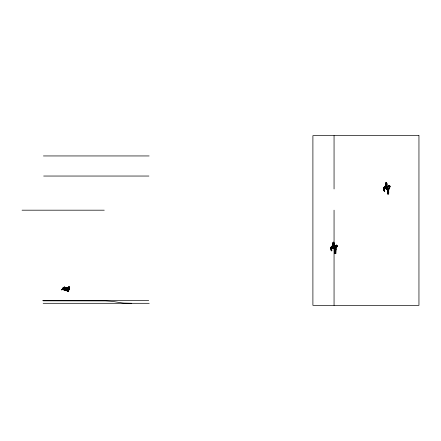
<?xml version="1.0" encoding="UTF-8"?>
<svg xmlns="http://www.w3.org/2000/svg" width="441" height="441" viewBox="0 0 441 441"><rect width="100%" height="100%" fill="white"/><g stroke="black" fill="none" stroke-linecap="round" stroke-linejoin="round"><path stroke-width="0.66" d="M332.718 244.408L333.192 242.148L333.798 242.236L334.008 244.568L333.567 245.521L332.845 245.251M334.035 246.133L334.107 243.2L333.363 242.335L332.707 243.151L332.266 246.547M335.595 252.009L336.097 248.945L335.595 252.009L334.829 252.02L334.487 248.509L334.934 249.937L334.829 252.02M387.667 192.403L387.766 190.319L387.319 188.886L387.667 192.403L388.427 192.392L389.089 188.02M61.696 289.963C64.827 288.734 61.056 289.29 61.74 289.632M334.333 245.648L333.209 245.593L333.363 242.335L333.435 243.305L332.707 243.151L333.065 244.187M335.369 246.227L335.353 245.758L335.491 246.458L336.296 245.185L337.26 246.072L335.926 247.958L334.857 247.787M335.948 248.057L335.871 249.606L334.934 249.937L334.917 248.509M388.201 186.609L388.185 186.135L388.786 186.879M388.78 188.439L388.427 192.392M68.019 289.257L68.008 288.927M64.673 289.825L64.298 289.208M67.721 291.049L67.914 291.374L68.653 291.093L68.338 289.329L68.3 290.795L67.682 289.66M68.25 290.889L69.402 288.061L67.942 289.55L67.275 289.296M64.364 289.048L64.689 290.261L66.211 290.553L67.87 290.128L68.03 288.838M335.033 248.47L334.675 246.304L333.776 246.304L333.175 248.211L334.201 248.768L335.039 248.371L334.201 248.768L333.379 248.454M387.865 188.847L387.507 186.686L386.608 186.681L386.007 188.594L387.033 189.145L387.871 188.754L387.033 189.145L386.211 188.831M336.604 247.208L336.935 246.624L336.56 245.383L336.935 245.246L336.505 245.152L336.34 245.659L336.781 246.139L337.018 245.328M389.409 187.171L389.436 187.59L389.767 187.006L389.392 185.766L389.767 185.622L389.342 185.534L389.171 186.041L389.612 186.521L389.85 185.705M68.278 287.35L69.248 286.826L69.562 287.284L69.281 287.488C70.758 285.829 67.093 294.439 69.628 287.741M385.098 186.929L385.539 183.533L386.195 182.717L386.939 183.583L386.873 186.51L386.156 185.512L386.195 182.717L386.266 183.688L385.539 183.533M67.936 287.775L67.572 287.538L68.19 287.604L67.892 288.282M333.628 246.017L334.107 243.2M388.598 185.893L388.323 186.835L388.19 186.438L389.127 185.567L390.092 186.449L390.059 186.896L388.758 188.34L387.689 188.169M331.235 249.165L331.4 247.44L331.88 246.861L331.246 246.861L331.004 247.346L330.993 249.49L331.957 250.758L331.329 250.709L331.075 250.124M384.072 189.547L384.232 187.822M64.017 289.009C63.465 289.787 64.821 291.021 65.075 290.018M68.327 290.663L67.991 291.049L68.322 290.035L68.697 290.09L68.542 290.862L67.627 290.536L68.553 290.139L68.768 288.431M336.257 247.644L336.323 246.999M65.389 288.921L65.88 289.009L65.825 287.708L64.392 287.532L64.05 288.943M385.952 186.653L386.013 185.854L388.295 186.152M333.043 244.953L332.817 246.464M67.991 291.049L68.338 290.013M334.669 252.858L335.033 250.405C336.229 250.323 335.959 252.71 335.827 253.564L334.973 253.696L334.669 252.858L335.033 250.405M387.501 193.241L387.865 190.788L387.501 193.241L387.804 194.073L388.659 193.946L388.791 192.397L388.328 190.777M68.322 290.035L68.504 288.883M67.418 290.47C67.897 292.389 64.32 289.12 67.765 289.957M333.798 242.236L333.958 244.612L333.567 245.521M386.63 182.618L386.84 184.95L386.63 182.618L386.024 182.53L385.55 184.123L385.677 185.633M331.522 248.994L331.18 248.007L331.472 246.833M384.354 189.376L384.012 188.39L384.309 187.216L383.835 187.728L383.824 189.867L384.789 191.14L384.161 191.091L383.907 190.506M63.989 288.414L64.083 287.813L64.987 287.554L65.626 288.271L65.825 287.708L64.083 287.813M64.392 287.532L62.639 288.067L61.795 289.809M62.942 289.533L62.605 289.55C62.379 288.894 64.766 287.361 63.747 289.235L63.046 289.075M386.52 185.44L386.939 183.583M64.943 290.371L64.998 290.068M335.827 253.564L335.38 250.323M388.659 193.946L388.218 190.705M331.219 249.898L331.279 249.551L331.687 249.827L331.654 250.802L331.163 249.634L331.18 248.007M384.05 190.28L384.117 189.933L384.519 190.203L384.486 191.185L383.995 190.016L384.012 188.39M61.608 289.787L62.809 288.684L64.452 289.357L65.053 290.261M62.175 289.175L62.087 289.588L62.032 289.274M64.061 290.068L65.009 290.178L64.094 289.924M333.175 248.211L333.776 246.304L333.71 246.695L331.797 246.133L330.756 247.517L331.494 248.338L332.911 248.393M386.007 188.594L386.608 186.681L386.548 187.072L384.629 186.515L383.587 187.899L384.326 188.72L385.743 188.77M331.797 246.133L331.169 247.247L331.886 248.129L332.768 248.277L333.594 247.798L333.71 246.695L334.73 246.69L334.675 246.304L335.05 247.307M387.418 187.061L387.76 187.546L387.507 186.686L387.887 187.69M385.649 186.846L385.77 186.311M387.6 188.208L387.716 187.717M67.175 288.993L66.85 289.406C66.745 289.759 64.744 289.158 66.905 289.483L67.445 288.783L67.236 289.136M333.87 248.498L334.454 248.707L334.201 248.978L333.958 248.707L334.647 248.129M386.702 188.875L387.286 189.09L387.033 189.36L386.79 189.084L387.479 188.511M68.631 288.271L68.669 287.857L69.364 288.072L68.713 287.945M67.787 291.286L67.793 290.983M64.959 289.946L64.601 290.244L64.325 289.098M331.698 248.492L331.687 249.827M384.53 188.875L384.519 190.203M63.901 288.298L64.816 288.431L64.496 289.461L64.485 288.414L64.061 288.271L64.364 287.747L64.061 288.271L65.847 287.367L66.382 287.499L65.527 287.51M68.498 287.626L68.757 286.804L69.562 287.284L68.857 287.797L66.839 287.764L67.374 289.064M336.781 245.141L336.566 246.249L336.588 245.615L336.566 246.249L337.073 246.111L336.935 246.624M389.612 185.523L389.397 186.631L389.42 185.997L389.397 186.631L389.905 186.493L389.767 187.006M388.929 189.327L388.703 189.988L387.766 190.319L387.749 188.886M68.3 287.835L67.942 289.55M335.116 247.748L334.201 248.978L333.82 248.338L334.179 247.351M387.385 188.88L387.645 188.649L387.033 189.36L386.658 188.72L387.011 187.734M68.653 291.093L68.41 288.822M386.531 185.76L386.84 184.95M332.994 243.851L333.192 242.148M385.825 184.233L386.024 182.53M387.799 188.654L388.995 188.599L390.092 186.449M68.421 290.283L68.239 290.713L67.627 290.536M65.93 289.313C65.428 289.219 64.821 287.741 65.692 288.039L66.696 287.356L66.58 287.736M333.594 247.798L333.71 246.695L334.587 246.679M386.338 187.552L386.548 187.072L387.049 187.072L386.548 187.072L386.338 187.546L383.587 187.899M68.553 290.139C67.688 290.845 69.005 290.735 68.052 290.613M62.655 289.445L63.741 289.031M388.62 186.653L389.431 186.124L389.265 186.725M68.906 289.748L68.179 290.999M384.001 187.629L385.599 188.66L384.717 188.505L384.001 187.629L384.629 186.515M68.614 290.321L68.217 290.983M388.19 186.438L389.254 185.937L389.127 185.567M68.432 287.323L68.757 286.804L69.039 287.163M66.778 289.528L66.734 289.494C65.494 289.456 67.671 289.792 66.856 288.8M337.26 246.072L336.163 248.222L335.513 248.107M65.422 289.853L65.847 289.219M68.46 290.228L67.997 290.779M335.358 246.056L335.761 245.516M66.133 287.719L66.933 287.378M67.903 290.41L68.504 289.627M67.649 290.685L68.576 290.376M331.522 250.835L331.985 248.074M384.354 191.218L384.657 190.837L384.315 189.944L385.01 188.23L384.348 188.572M62.716 289.583L62.424 289.142L62.815 289.274M384.403 190.633L384.1 190.953L384.789 191.14L384.486 191.185L384.117 189.933M331.571 250.251L331.268 250.571L331.957 250.758L331.654 250.802L331.279 249.551M387.804 194.073L388.532 193.842M334.973 253.696L335.7 253.459M68.653 287.378L69.248 286.826M334.57 250.979L335.331 250.256L335.97 251.017M331.516 248.195L332.178 247.848M336.433 246.348L336.439 245.786L336.709 246.095M385.258 186.306L386.156 185.512L386.013 185.854M332.426 245.929L333.324 245.13M389.541 186.471L389.431 186.124M64.414 288.193L65.626 288.271M66.084 287.675L65.737 287.984L65.93 288.612M66.971 289.974L66.271 290.454L64.601 290.244L65.395 290.492M330.756 247.517L333.506 247.169M62.22 289.285L62.534 289.208L61.977 289.39M62.523 288.381L62.782 288.238L62.809 288.684M68.636 290.779L67.831 291.192L68.724 290.911M62.556 288.783L63.3 288.596M336.285 245.896L336.593 245.742M67.897 289.191L68.658 288.855M65.896 288.045L65.279 288.061M62.539 288.243L63.372 287.984M67.049 290.161L66.271 290.454L64.799 289.643M334.967 248.277L335.551 248.096M389.491 187.364L388.879 187.552L388.995 188.599M64.116 287.284L65.152 287.714L64.849 287.714C64.799 286.661 63.272 287.813 64.645 286.937L65.257 287.543M334.89 250.499L335.496 250.394M67.87 290.128L67.616 289.191L68.135 289.164M387.705 192.138L388.499 192.033L387.639 191.333M334.873 251.756L335.667 251.651L334.802 250.951M334.25 246.089L332.889 246.232L335.403 245.984L336.422 245.554L336.296 245.185M389.381 186.091L388.956 186.141L388.984 185.826L389.552 185.876M336.549 245.709L336.119 245.758L336.152 245.444L336.72 245.494M334.245 246.15L333.12 246.271L333.175 245.477M43.422 155.949L149.124 155.949M43.676 176.042L148.915 176.042M22.05 210.186L104.263 210.186M42.639 300.404L148.7 300.404M43.246 300.834L105.476 300.905L112.427 301.396L122.163 302.917A18.064 5.893 -2.1 0 0 123.965 303.11L131.743 303.303M43.168 303.303L149.223 303.303M63.239 288.072L62.517 289.202M69.022 287.041L69.706 287.267M385.814 183.654L386.691 183.803M332.983 243.272L333.859 243.421M386.14 182.789L386.498 182.866M333.308 242.412L333.666 242.484M68.702 287.868L69.402 288.061M63.752 287.615L64.728 287.956L65.141 288.701L64.816 288.431M68.884 289.693L68.548 289.572M66.194 289.45L66.514 289.566M384.343 186.929L384.921 187.166M331.511 246.552L332.09 246.784M65.676 288.844L66.095 289.109M386.222 188.483L386.658 188.72M333.39 248.101L333.82 248.338M389.342 185.534L389.778 185.799L389.171 186.041L389.728 186.411M336.505 245.152L336.946 245.417L336.34 245.659L336.896 246.028M66.023 289.053L66.348 289.268M331.169 247.247L332.768 248.277M334.217 248.448L334.758 248.884M67.319 288.679L66.883 288.26L67.17 288.734M67.82 291.115L67.203 290.371M384.094 188.191L384.53 188.676M331.257 247.809L331.698 248.3M388.163 190.633L388.802 191.4M385.958 186.604L385.737 186.389L386.989 186.565L388.185 186.135M67.958 289.456L67.942 289.142M333.313 247.732L333.611 248.261M64.055 287.085L64.342 287.62M65.56 288.833L65.885 289.467M66.58 287.62L66.949 288.359M62.424 289.142L62.633 289.588M64.645 286.937L64.877 287.488M68.019 289.39L68.316 290.095M65.692 288.039L66.282 289.577M67.804 291.082L67.914 291.374M387.54 192.899L387.931 193.952M334.708 252.517L335.099 253.569M66.806 288.375L66.938 288.833M383.89 190.694L383.725 188.158M331.059 250.312L330.893 247.776M65.307 288.232L65.461 288.866M64.408 289.02L64.689 290.261M333.545 247.329L333.655 247.825M67.743 287.477L67.82 287.857M334.058 135.663L334.058 188.957M334.058 210.17L334.058 245.769M334.058 248.509L334.058 305.337M64.121 288.894L64.166 290.239M66.299 290.443L65.516 290.084L66.299 290.443M418.95 135.663L312.901 135.663L312.901 305.337L418.95 305.337L418.95 135.663"/></g></svg>
